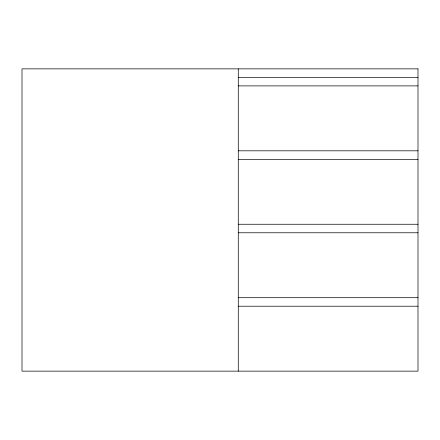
<?xml version="1.0" encoding="UTF-8"?>
<svg xmlns="http://www.w3.org/2000/svg" width="440" height="440" viewBox="0 0 440 440"><rect width="100%" height="100%" fill="white"/><g stroke="black" fill="none" stroke-linecap="round" stroke-linejoin="round"><path stroke-width="0.66" d="M238.277 77.38L418 77.38M238.277 85.894L418 85.894M238.277 150.816L418 150.816M238.277 159.33L418 159.33M238.277 224.257L418 224.257M238.277 232.771L418 232.771M238.277 297.699L418 297.699M238.277 306.213L418 306.213M238.277 68.86L238.277 371.14M418 68.86L22 68.86L22 371.14L418 371.14L418 68.86"/></g></svg>
